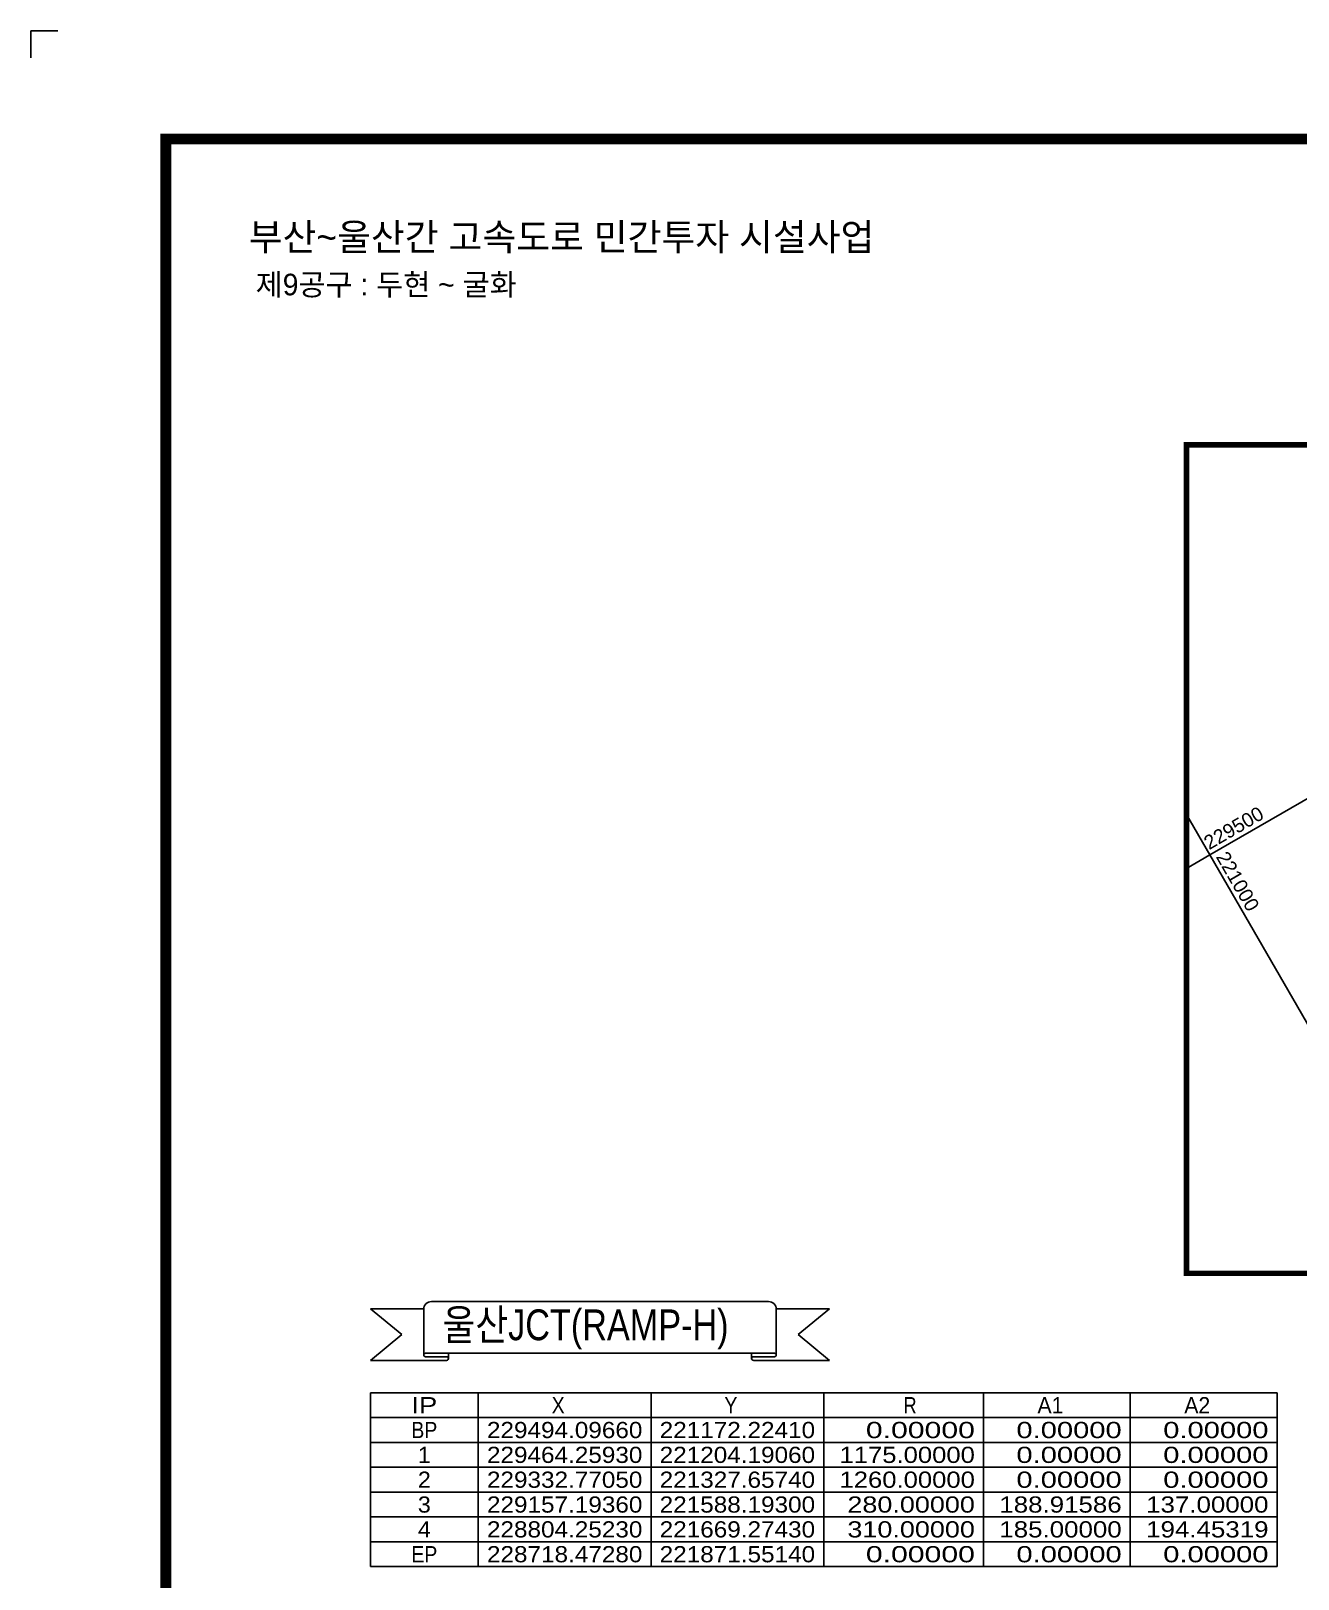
# Model space of a CAD drawing. Extents: x 231382 to 232223, y 224653 to 225247.
# Drawn here: x 231382.2 to 231617, y 224959.8 to 225246.6 of the extents above; entities that cross this region are included whole.
import ezdxf
from ezdxf.enums import TextEntityAlignment as Align

# ---------------------------------------------------------------- set-up
doc = ezdxf.new("R2010")
doc.units = 0
doc.header["$LTSCALE"] = 10
doc.header["$MEASUREMENT"] = 0
for name, color, linetype in [('CA-TABL-LIN1', 4, 'CONTINUOUS'), ('CA-TABL-LIN2', 1, 'CONTINUOUS'), ('CA-TABL-TEX1', 6, 'CONTINUOUS'), ('CA-TABL-TEX2', 3, 'CONTINUOUS'), ('CV-GRID-BORD', 4, 'CONTINUOUS'), ('CV-GRID-LINE', 1, 'CONTINUOUS'), ('CV-GRID-TEXT', 4, 'CONTINUOUS'), ('CX-BORD', 3, 'CONTINUOUS'), ('CX-BORD-LIN1', 4, 'CONTINUOUS'), ('CX-BORD-LIN2', 3, 'CONTINUOUS'), ('CX-BORD-TEX2', 7, 'CONTINUOUS'), ('CX-BORD-TEX3', 6, 'CONTINUOUS'), ('CX-MISC', 2, 'CONTINUOUS'), ('CZ-LIN2', 3, 'CONTINUOUS'), ('CZ-TEX1', 6, 'CONTINUOUS')]:
    doc.layers.add(name, color=color, linetype=linetype)
doc.styles.get("Standard").update_dxf_attribs({"font": 'Dotum.ttf'})
doc.styles.add('TB_TEXT', font='Dotum.ttf')
doc.styles.add('TB_WBTXT', font='Dotum.ttf')
doc.styles.add('TB_WMTXT', font='Dotum.ttf')

# ---------------------------------------------------------------- blocks, each defined once
blk = doc.blocks.new('CXBLKA1-KHCA1')
at = {"layer": 'CX-BORD-LIN1', "const_width": 2}
blk.add_lwpolyline([(796, -2.273736754432321e-12), (0, 0), (0, 553.9999999999995), (795.9999999999995, 553.9999999999995)], close=True, dxfattribs=at)
at = {"layer": 'CX-MISC'}
blk.add_lwpolyline([(-20.00200001999247, 573.9999999999995), (-25, 573.9999999999995), (-25, 569.0020000199916)], dxfattribs=at)
at = {"layer": 'CX-BORD-LIN1', "style": 'TB_TEXT'}
for tag, height, p in [('TR_RDAT4', 3.5, (317.5, 26.99999999999994)), ('TR_DGN4', 3.5, (459.1184542177598, 26.99999999999993)), ('TR_CHK4', 3.5, (499.1184542177598, 26.99999999999993)), ('TR_APP4', 3.5, (539.1184542177598, 27.00000000000016)), ('TR_RNUM4', 3, (285.105116618196, 26.63656332936284)), ('TR_RNUM3', 3, (285.105116618196, 20.63656332936395)), ('TR_RDAT3', 3.5, (317.5, 21.00000000000105)), ('TR_DGN3', 3.5, (459.1184542177598, 21.00000000000104)), ('TR_CHK3', 3.5, (499.1184542177598, 21.00000000000104)), ('TR_APP3', 3.5, (539.1184542177598, 21.00000000000126)), ('TR_RNUM2', 3, (285.105116618196, 14.63656332936395)), ('TR_RDAT2', 3.5, (317.5, 15.00000000000105)), ('TR_DGN2', 3.5, (459.1184542177598, 15.00000000000104)), ('TR_CHK2', 3.5, (499.1184542177598, 15.00000000000104)), ('TR_APP2', 3.5, (539.1184542177598, 15.00000000000126)), ('TR_RNUM1', 3, (285.105116618196, 8.636563329362843)), ('TR_RDAT1', 3.5, (317.5, 8.999999999999943)), ('TR_DGN1', 3.5, (459.1184542177598, 8.999999999999929)), ('TR_CHK1', 3.5, (499.1184542177598, 8.999999999999929)), ('TR_APP1', 3.5, (539.1184542177598, 9.000000000000156))]:
    blk.add_attdef(tag, text='', height=height, dxfattribs=at).set_placement(p, align=Align.MIDDLE_CENTER)
for tag, p in [('TR_RCON4', (342.3033138082337, 26.99999999999994)), ('TR_RCON3', (342.3033138082337, 21.00000000000105)), ('TR_RCON2', (342.3033138082337, 15.00000000000105)), ('TR_RCON1', (342.3033138082337, 8.999999999999943))]:
    blk.add_attdef(tag, text='', height=3.5, dxfattribs=at).set_placement(p, align=Align.MIDDLE_LEFT)
at = {"layer": 'CX-BORD-LIN2', "style": 'TB_TEXT'}
blk.add_attdef('TD_VERSION', text='', height=3, rotation=90, dxfattribs=at).set_placement((800.499999405456, 48.01489921212271), align=Align.MIDDLE_CENTER)
at = {"layer": 'CX-BORD-TEX2', "style": 'TB_WMTXT'}
for tag, height, p in [('TB_CNAME', 5, (15.34476638720071, 531.8324131479244)), ('TB_CSCOP', 4, (16.63456755316156, 523.8324131479244))]:
    blk.add_attdef(tag, text='', height=height, dxfattribs=at).set_placement(p, align=Align.BOTTOM_LEFT)
at = {"layer": 'CX-BORD-TEX2', "style": 'TB_WBTXT'}
for tag, height, p in [('TB_MTITIL', 10, (398, 533.326413560618)), ('TB_STITL', 7, (398, 518.326413560618))]:
    blk.add_attdef(tag, text='', height=height, dxfattribs=at).set_placement(p, align=Align.MIDDLE_CENTER)
at = {"layer": 'CX-BORD-TEX3', "style": 'TB_TEXT'}
for tag, height, p in [('TD_DCOMP', 4.5, (217.5, 24.99999999999931)), ('TD_CSECT', 4.5, (611, 24.99999999999896)), ('TD_DNAME_TOP', 4.5, (755, 24.99999999999912)), ('TD_DNAME_MAIN', 4.5, (755, 19.00715491911868)), ('TD_CCOMP', 4.5, (217.5, 14.99999999999931)), ('TD_HSCAL', 4.5, (626.6991483434026, 15.23515171695612)), ('TD_VSCAL', 4.5, (655.7793615572627, 15.23515171695612)), ('TD_DNAME_BOT', 3, (755, 13.65422715006187)), ('TD_CNAME', 4.5, (65, 5.752181573154171)), ('TD_FIELD', 4.5, (182.5, 5.52709622435755)), ('TD_CSTEP', 4.5, (253.2440000000001, 5.527096224357066)), ('TD_DWGCODE', 4.5, (641, 5.385823260720159)), ('TD_DWGNO', 4.5, (755, 5.385823260720144))]:
    blk.add_attdef(tag, text='', height=height, dxfattribs=at).set_placement(p, align=Align.MIDDLE_CENTER)
at = {"layer": 'CX-BORD-TEX3', "style": 'TB_TEXT', "width": 0.9}
blk.add_attdef('TD_CDIST', text='', height=4.5, dxfattribs=at).set_placement((656, 24.99999999999902), align=Align.MIDDLE_CENTER)

msp = doc.modelspace()

# ---------------------------------------------------------------- linework, layer by layer
at = {"layer": 'CA-TABL-LIN1'}
for p, q in [((231445.0748132763, 224994.3459473867), (231613.0748132764, 224994.34595924)), ((231445.0748155482, 224962.1459473867), (231445.0748132763, 224994.3459473867)), ((231465.0748132764, 224994.3459487978), (231465.0748155482, 224962.1459487978)), ((231613.0748132764, 224994.34595924), (231613.0748155482, 224962.14595924)), ((231445.0748136009, 224989.7459473867), (231613.0748136009, 224989.74595924)), ((231445.0748155482, 224962.1459473867), (231613.0748155482, 224962.14595924)), ((231613.0748155482, 224962.14595924), (231445.0748155482, 224962.1459473867))]:
    msp.add_line(p, q, dxfattribs=at)
at = {"layer": 'CA-TABL-LIN2'}
for p, q in [((231497.0748132763, 224994.3459510556), (231497.0748155482, 224962.1459510556)), ((231529.0748132763, 224994.3459533134), (231529.0748155482, 224962.1459533134)), ((231558.6748132763, 224994.3459554018), (231558.6748155482, 224962.1459554018)), ((231585.8748132763, 224994.3459573209), (231585.8748155482, 224962.1459573209)), ((231445.0748139254, 224985.1459473867), (231613.0748139254, 224985.14595924)), ((231445.07481425, 224980.5459473867), (231613.07481425, 224980.54595924)), ((231445.0748145746, 224975.9459473867), (231613.0748145746, 224975.94595924)), ((231445.0748148991, 224971.3459473867), (231613.0748148991, 224971.34595924)), ((231445.0748152236, 224966.7459473867), (231613.0748152237, 224966.74595924))]:
    msp.add_line(p, q, dxfattribs=at)
at = {"layer": 'CV-GRID-BORD', "const_width": 1.000000000000005}
msp.add_lwpolyline([(231596.2827199817, 225016.4566896524), (232014.097303451, 225016.4567191314), (232014.097292624, 225169.9105613494), (231596.2827091547, 225169.9105318704)], close=True, dxfattribs=at)
at = {"layer": 'CV-GRID-LINE', "linetype": 'Continuous'}
for p, q in [((231600.6034272995, 225093.9711778146), (231687.2059641502, 225143.9711839248)), ((231600.6034272995, 225093.9711778146), (231687.2059641502, 225143.9711839248)), ((231600.6034272995, 225093.9711778146), (231596.2827139846, 225101.4548715815)), ((231600.6034272995, 225093.9711778146), (231596.2827139846, 225101.4548715815)), ((231596.2827146886, 225091.4766128192), (231600.6034272995, 225093.9711778146)), ((231645.3564431991, 225016.4566931148), (231600.6034272995, 225093.9711778146)), ((231645.3564431991, 225016.4566931148), (231600.6034272995, 225093.9711778146))]:
    msp.add_line(p, q, dxfattribs=at)
at = {"layer": 'CZ-LIN2'}
for p, q in [((231445.0748121786, 225009.9035444113), (231450.9032894606, 225005.1247463103)), ((231454.9611329676, 225009.8141656795), (231454.9611335644, 225001.3566661534)), ((231518.8577484818, 225011.2391701877), (231456.3861328671, 225011.23916578)), ((231520.2827491791, 225001.3566707621), (231520.2827485823, 225009.8141702882)), ((231530.1690693588, 225009.9035504152), (231524.3405927512, 225005.1247514916)), ((231450.9032894606, 225005.1247463103), (231445.074812853, 225000.3459473867)), ((231524.3405927512, 225005.1247514916), (231530.1690700332, 225000.3459533906)), ((231455.2578292277, 225001.6815686758), (231519.9860534699, 225001.6815732426)), ((231455.2578292733, 225001.0317636729), (231459.2149103525, 225001.0317639521)), ((231459.5271818724, 225000.6888561902), (231459.5271818023, 225001.681568977)), ((231515.7167009654, 225000.6888601547), (231515.7167008953, 225001.6815729415)), ((231519.986053516, 225001.0317682398), (231516.0289724368, 225001.0317679606))]:
    msp.add_line(p, q, dxfattribs=at)
for points in [[(231454.9639387701, 225009.9035451091), (231445.0748121786, 225009.9035444114)], [(231520.2799427673, 225009.9035497175), (231530.1690693588, 225009.9035504152)], [(231445.074812853, 225000.3459473867), (231459.2149104009, 225000.3459483844)], [(231530.1690700332, 225000.3459533906), (231516.0289724852, 225000.3459523929)]]:
    msp.add_lwpolyline(points, dxfattribs=at)
for centre, radius, start, end in [((231456.3861329677, 225009.81416578), 1.425000000000007, 90.00000404608318, 180.0000040460832), ((231518.8577485824, 225009.8141701877), 1.425000000000007, 4.046083187095707e-06, 90.00000404608318), ((231455.2873768747, 225001.3566661764), 0.3262433103329936, 84.8036454236327, 275.1963626584892), ((231459.1827712582, 225000.6888561659), 0.3444106141967004, 264.6455845939172, 95.35442349083895), ((231516.0611115796, 225000.688860179), 0.3444106141967004, 84.64558459391725, 275.3544234908389), ((231519.9565058688, 225001.3566707391), 0.3262433103329936, 264.8036454236326, 95.19636265848916)]:
    msp.add_arc(centre, radius, start, end, dxfattribs=at)

# ---------------------------------------------------------------- block references
at = {"layer": 'CX-BORD'}
ref = msp.add_blockref('CXBLKA1-KHCA1', (231407.1899968918, 224672.5695312426), dxfattribs=at)
ref.add_attrib('TB_CNAME', '부산~울산간 고속도로 민간투자 시설사업', dxfattribs={"layer": 'CX-BORD-TEX2', "height": 5, "style": 'TB_WMTXT'}).set_placement((231422.534763279, 225204.4019443905), align=Align.BOTTOM_LEFT)
ref.add_attrib('TB_CSCOP', '제9공구 : 두현 ~ 굴화', dxfattribs={"layer": 'CX-BORD-TEX2', "height": 4, "style": 'TB_WMTXT'}).set_placement((231423.8245644449, 225196.4019443905), align=Align.BOTTOM_LEFT)

# ---------------------------------------------------------------- texts
at = {"layer": 'CA-TABL-TEX1'}
for s, rotation, width, p, p2 in [('IP', 4.042709929001513e-06, 1.278958785238598, (231452.6748135445, 224990.5459479229), (231457.4748135445, 224990.5459482616)), ('X', 4.043057330363009e-06, 0.9540453074410498, (231478.6748135445, 224990.5459497574), (231481.0748135445, 224990.5459499267)), ('Y', 4.042362527590992e-06, 0.9571428571405337, (231510.6748135445, 224990.5459520151), (231513.0748135445, 224990.5459521845)), ('R', 4.042362527590992e-06, 0.8619883040914748, (231543.8748135445, 224990.5459543576), (231546.2748135445, 224990.5459545269)), ('A1', 4.042709929026025e-06, 0.9212499999865923, (231568.6748135445, 224990.5459561073), (231573.4748135444, 224990.545956446)), ('A2', 4.042709928977001e-06, 0.9212499999977637, (231595.8748135444, 224990.5459580264), (231600.6748135444, 224990.5459583651)), ('BP', 4.042362527566483e-06, 0.8709010339765786, (231452.674813869, 224985.9459479229), (231457.474813869, 224985.9459482616)), ('1', 4.042362527689033e-06, 0.9876046900909029, (231453.8748141936, 224981.3459480076), (231456.2748141935, 224981.3459481769)), ('2', 4.042362527541973e-06, 0.9876046901268319, (231453.8748145181, 224976.7459480076), (231456.2748145181, 224976.7459481769)), ('3', 4.042362527590992e-06, 0.9876046901148556, (231453.8748148427, 224972.1459480076), (231456.2748148427, 224972.1459481769)), ('4', 4.042362527590992e-06, 0.9876046901148556, (231453.8748151672, 224967.5459480076), (231456.2748151672, 224967.5459481769)), ('EP', 4.042362527615502e-06, 0.9056835637403899, (231452.6748154918, 224962.9459479229), (231457.4748154918, 224962.9459482616))]:
    msp.add_text(s, height=3.000000000000014, rotation=rotation, dxfattribs=dict(at, width=width)).set_placement(p, p2, align=Align.FIT)
at = {"layer": 'CA-TABL-TEX2'}
for s, rotation, width, p, p2 in [('229494.09660', 4.042594128502742e-06, 1.017867932672173, (231466.674813869, 224985.9459489107), (231495.474813869, 224985.9459509427)), ('221172.22410', 4.042536228275827e-06, 1.017867932671145, (231498.674813869, 224985.9459511685), (231527.474813869, 224985.9459532005)), ('    0.00000', 4.042488855354353e-06, 1.215898012749476, (231530.674813869, 224985.9459534262), (231557.074813869, 224985.9459552889)), ('   0.00000', 4.042501488135591e-06, 1.181089743589741, (231560.274813869, 224985.9459555147), (231584.274813869, 224985.945957208)), ('   0.00000', 4.04250148813069e-06, 1.181089743591174, (231587.474813869, 224985.9459574338), (231611.474813869, 224985.9459591271)), ('229464.25930', 4.042536228271741e-06, 1.017867932672173, (231466.6748141936, 224981.3459489107), (231495.4748141936, 224981.3459509427)), ('221204.19060', 4.042478328040741e-06, 1.017867932672173, (231498.6748141936, 224981.3459511685), (231527.4748141936, 224981.3459532004)), (' 1175.00000', 4.042488855354353e-06, 1.063387440564963, (231530.6748141936, 224981.3459534262), (231557.0748141936, 224981.3459552889)), ('   0.00000', 4.042501488140494e-06, 1.181089743588309, (231560.2748141936, 224981.3459555147), (231584.2748141935, 224981.345957208)), ('   0.00000', 4.042501488140494e-06, 1.181089743588309, (231587.4748141936, 224981.3459574338), (231611.4748141936, 224981.3459591271)), ('229332.77050', 4.042478328044825e-06, 1.017867932671145, (231466.6748145181, 224976.7459489107), (231495.4748145181, 224976.7459509427)), ('221327.65740', 4.042478328036655e-06, 1.017867932673202, (231498.6748145181, 224976.7459511685), (231527.4748145182, 224976.7459532004)), (' 1260.00000', 4.042488855354353e-06, 1.063387440564963, (231530.6748145181, 224976.7459534262), (231557.0748145181, 224976.7459552889)), ('   0.00000', 4.042501488140494e-06, 1.181089743588309, (231560.2748145181, 224976.7459555147), (231584.2748145181, 224976.745957208)), ('   0.00000', 4.042501488135591e-06, 1.181089743589741, (231587.4748145181, 224976.7459574338), (231611.4748145181, 224976.7459591271)), ('229157.19360', 4.042594128506828e-06, 1.017867932671145, (231466.6748148427, 224972.1459489107), (231495.4748148427, 224972.1459509427)), ('221588.19300', 4.042594128502742e-06, 1.017867932672173, (231498.6748148427, 224972.1459511684), (231527.4748148427, 224972.1459532005)), ('  280.00000', 4.042488855363267e-06, 1.109787816562527, (231530.6748148427, 224972.1459534263), (231557.0748148427, 224972.1459552889)), (' 188.91586', 4.042501488135591e-06, 1.071610323518718, (231560.2748148427, 224972.1459555147), (231584.2748148427, 224972.145957208)), (' 137.00000', 4.042501488140494e-06, 1.071610323517419, (231587.4748148427, 224972.1459574338), (231611.4748148427, 224972.1459591271)), ('228804.25230', 4.042536228271741e-06, 1.017867932672173, (231466.6748151672, 224967.5459489107), (231495.4748151673, 224967.5459509427)), ('221669.27430', 4.042478328040741e-06, 1.017867932672173, (231498.6748151672, 224967.5459511685), (231527.4748151672, 224967.5459532005)), ('  310.00000', 4.042488855358811e-06, 1.10978781656375, (231530.6748151672, 224967.5459534262), (231557.0748151672, 224967.5459552889)), (' 185.00000', 4.042501488135591e-06, 1.071610323518718, (231560.2748151672, 224967.5459555147), (231584.2748151672, 224967.545957208)), (' 194.45319', 4.042501488125788e-06, 1.071610323521317, (231587.4748151672, 224967.5459574338), (231611.4748151673, 224967.5459591271)), ('228718.47280', 4.042536228279912e-06, 1.017867932670116, (231466.6748154918, 224962.9459489107), (231495.4748154918, 224962.9459509427)), ('221871.55140', 4.042478328044825e-06, 1.017867932671145, (231498.6748154918, 224962.9459511685), (231527.4748154918, 224962.9459532005)), ('    0.00000', 4.042488855358811e-06, 1.215898012748136, (231530.6748154918, 224962.9459534262), (231557.0748154918, 224962.9459552889)), ('   0.00000', 4.04250148813069e-06, 1.181089743591174, (231560.2748154918, 224962.9459555147), (231584.2748154918, 224962.945957208)), ('   0.00000', 4.042501488135591e-06, 1.181089743589741, (231587.4748154918, 224962.9459574338), (231611.4748154918, 224962.9459591271))]:
    msp.add_text(s, height=3.000000000000014, rotation=rotation, dxfattribs=dict(at, width=width)).set_placement(p, p2, align=Align.FIT)
at = {"layer": 'CV-GRID-TEXT'}
for s, rotation, width, p, p2 in [('229500', 30.0000040423941, 0.9496198943440829, (231600.4766712664, 225094.8336698066), (231610.8689756885, 225100.8336705398)), ('221000', 300.0000040425144, 0.9496198943452344, (231601.6654408837, 225093.6191405134), (231607.6654416169, 225083.2268360913))]:
    msp.add_text(s, height=2.600000000000012, rotation=rotation, dxfattribs=dict(at, width=width)).set_placement(p, p2, align=Align.FIT)
at = {"layer": 'CZ-TEX1', "width": 0.85}
msp.add_text('울산JCT(RAMP-H)', height=5.700000000000027, rotation=4.046083187095707e-06, dxfattribs=at).set_placement((231458.4437203673, 225004.0827728437))

doc.saveas('drawing.dxf')
